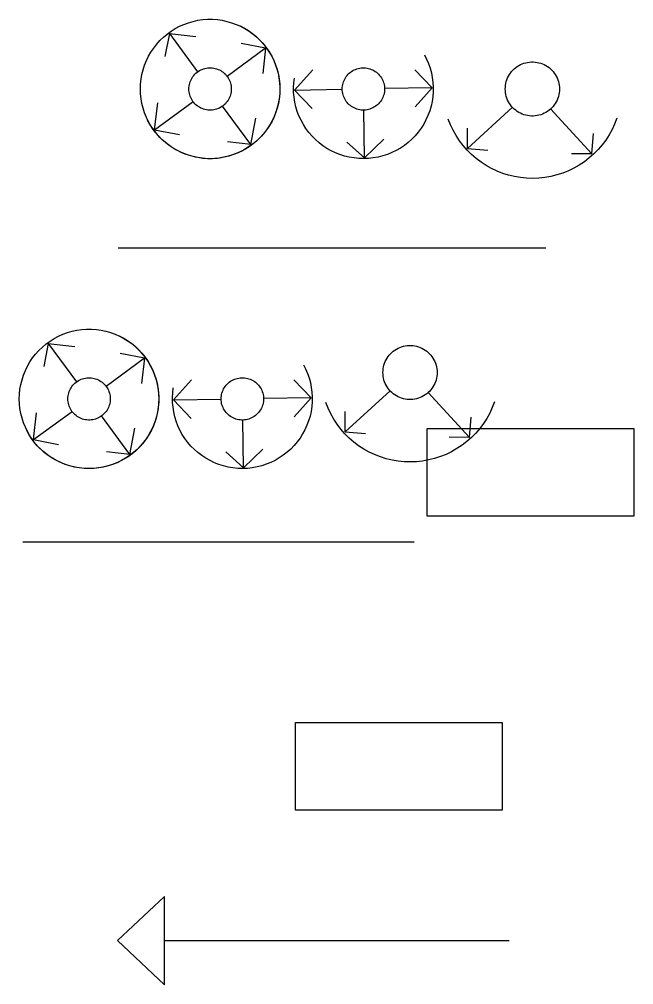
# Model space of a CAD drawing. Header units: inches. Extents: x 21905 to 29562, y 37649 to 43473.
# Drawn here: x 21913.4 to 21955, y 37740.2 to 37805.7 of the extents above; entities that cross this region are included whole.
import ezdxf

# ---------------------------------------------------------------- set-up
doc = ezdxf.new("R2010")
doc.units = ezdxf.units.IN
doc.header["$MEASUREMENT"] = 0

msp = doc.modelspace()

# ---------------------------------------------------------------- linework, layer by layer
for points in [[(21931.056, 37800.956), (21931.044, 37800.626), (21931.01, 37800.298), (21930.953, 37799.973), (21930.873, 37799.653), (21930.771, 37799.339), (21930.647, 37799.033), (21930.502, 37798.736), (21930.337, 37798.45), (21930.153, 37798.177), (21929.95, 37797.917), (21929.729, 37797.672), (21929.492, 37797.442), (21929.239, 37797.23), (21928.972, 37797.036), (21928.692, 37796.862), (21928.401, 37796.707), (21928.099, 37796.572), (21927.789, 37796.46), (21927.472, 37796.369), (21927.149, 37796.3), (21926.822, 37796.254), (21926.493, 37796.231), (21926.163, 37796.231), (21925.834, 37796.254), (21925.507, 37796.3), (21925.185, 37796.369), (21924.867, 37796.46), (21924.557, 37796.572), (21924.256, 37796.707), (21923.965, 37796.862), (21923.685, 37797.036), (21923.418, 37797.23), (21923.165, 37797.442), (21922.928, 37797.672), (21922.707, 37797.917), (21922.504, 37798.177), (21922.319, 37798.45), (21922.154, 37798.736), (21922.009, 37799.033), (21921.886, 37799.339), (21921.784, 37799.653), (21921.704, 37799.973), (21921.647, 37800.298), (21921.612, 37800.626), (21921.601, 37800.956), (21921.612, 37801.285), (21921.647, 37801.614), (21921.704, 37801.939), (21921.784, 37802.259), (21921.886, 37802.573), (21922.009, 37802.879), (21922.154, 37803.175), (21922.319, 37803.461), (21922.504, 37803.734), (21922.707, 37803.994), (21922.928, 37804.24), (21923.165, 37804.469), (21923.418, 37804.681), (21923.685, 37804.875), (21923.965, 37805.05), (21924.256, 37805.205), (21924.557, 37805.339), (21924.867, 37805.452), (21925.185, 37805.543), (21925.507, 37805.611), (21925.834, 37805.657), (21926.163, 37805.68), (21926.493, 37805.68), (21926.822, 37805.657), (21927.149, 37805.611), (21927.472, 37805.543), (21927.789, 37805.452), (21928.099, 37805.339), (21928.401, 37805.205), (21928.692, 37805.05), (21928.972, 37804.875), (21929.239, 37804.681), (21929.492, 37804.469), (21929.729, 37804.24), (21929.95, 37803.994), (21930.153, 37803.734), (21930.337, 37803.461), (21930.502, 37803.175), (21930.647, 37802.879), (21930.771, 37802.573), (21930.873, 37802.259), (21930.953, 37801.939), (21931.01, 37801.614), (21931.044, 37801.285), (21931.056, 37800.956)], [(21931.056, 37800.956), (21931.044, 37800.626), (21931.01, 37800.298), (21930.953, 37799.973), (21930.873, 37799.653), (21930.771, 37799.339), (21930.647, 37799.033), (21930.502, 37798.736), (21930.337, 37798.45), (21930.153, 37798.177), (21929.95, 37797.917), (21929.729, 37797.672), (21929.492, 37797.442), (21929.239, 37797.23), (21928.972, 37797.036), (21928.692, 37796.862), (21928.401, 37796.707), (21928.099, 37796.572), (21927.789, 37796.46), (21927.472, 37796.369), (21927.149, 37796.3), (21926.822, 37796.254), (21926.493, 37796.231), (21926.163, 37796.231), (21925.834, 37796.254), (21925.507, 37796.3), (21925.185, 37796.369), (21924.867, 37796.46), (21924.557, 37796.572), (21924.256, 37796.707), (21923.965, 37796.862), (21923.685, 37797.036), (21923.418, 37797.23), (21923.165, 37797.442), (21922.928, 37797.672), (21922.707, 37797.917), (21922.504, 37798.177), (21922.319, 37798.45), (21922.154, 37798.736), (21922.009, 37799.033), (21921.886, 37799.339), (21921.784, 37799.653), (21921.704, 37799.973), (21921.647, 37800.298), (21921.612, 37800.626), (21921.601, 37800.956), (21921.612, 37801.285), (21921.647, 37801.614), (21921.704, 37801.939), (21921.784, 37802.259), (21921.886, 37802.573), (21922.009, 37802.879), (21922.154, 37803.175), (21922.319, 37803.461), (21922.504, 37803.734), (21922.707, 37803.994), (21922.928, 37804.24), (21923.165, 37804.469), (21923.418, 37804.681), (21923.685, 37804.875), (21923.965, 37805.05), (21924.256, 37805.205), (21924.557, 37805.339), (21924.867, 37805.452), (21925.185, 37805.543), (21925.507, 37805.611), (21925.834, 37805.657), (21926.163, 37805.68), (21926.493, 37805.68), (21926.822, 37805.657), (21927.149, 37805.611), (21927.472, 37805.543), (21927.789, 37805.452), (21928.099, 37805.339), (21928.401, 37805.205), (21928.692, 37805.05), (21928.972, 37804.875), (21929.239, 37804.681), (21929.492, 37804.469), (21929.729, 37804.24), (21929.95, 37803.994), (21930.153, 37803.734), (21930.337, 37803.461), (21930.502, 37803.175), (21930.647, 37802.879), (21930.771, 37802.573), (21930.873, 37802.259), (21930.953, 37801.939), (21931.01, 37801.614), (21931.044, 37801.285), (21931.056, 37800.956)], [(21928.358, 37805.24), (21928.649, 37805.089), (21928.928, 37804.918), (21929.195, 37804.728), (21929.448, 37804.52), (21929.687, 37804.296), (21929.909, 37804.055), (21930.114, 37803.8), (21930.301, 37803.531), (21930.468, 37803.249), (21930.616, 37802.957), (21930.744, 37802.655), (21930.85, 37802.346), (21930.934, 37802.029), (21930.997, 37801.708), (21931.037, 37801.383), (21931.054, 37801.056), (21931.049, 37800.728), (21931.022, 37800.402), (21930.971, 37800.078), (21930.899, 37799.759), (21930.805, 37799.445), (21930.689, 37799.139), (21930.552, 37798.841), (21930.395, 37798.554), (21930.219, 37798.278), (21930.023, 37798.015), (21929.811, 37797.766), (21929.581, 37797.532), (21929.336, 37797.315), (21929.076, 37797.116), (21928.804, 37796.934), (21928.519, 37796.772), (21928.224, 37796.63), (21927.92, 37796.509), (21927.608, 37796.409), (21927.29, 37796.331), (21926.967, 37796.275), (21926.641, 37796.242), (21926.314, 37796.231), (21925.987, 37796.242), (21925.661, 37796.277), (21925.338, 37796.334), (21925.021, 37796.413), (21924.709, 37796.513), (21924.405, 37796.635), (21924.11, 37796.778), (21923.826, 37796.941), (21923.554, 37797.123), (21923.295, 37797.323), (21923.05, 37797.541), (21922.821, 37797.775), (21922.609, 37798.025), (21922.415, 37798.288), (21922.239, 37798.565), (21922.083, 37798.853)], [(21928.358, 37805.24), (21928.649, 37805.089), (21928.928, 37804.918), (21929.195, 37804.728), (21929.448, 37804.52), (21929.687, 37804.296), (21929.909, 37804.055), (21930.114, 37803.8), (21930.301, 37803.531), (21930.468, 37803.249), (21930.616, 37802.957), (21930.744, 37802.655), (21930.85, 37802.346), (21930.934, 37802.029), (21930.997, 37801.708), (21931.037, 37801.383), (21931.054, 37801.056), (21931.049, 37800.728), (21931.022, 37800.402), (21930.971, 37800.078), (21930.899, 37799.759), (21930.805, 37799.445), (21930.689, 37799.139), (21930.552, 37798.841), (21930.395, 37798.554), (21930.219, 37798.278), (21930.023, 37798.015), (21929.811, 37797.766), (21929.581, 37797.532), (21929.336, 37797.315), (21929.076, 37797.116), (21928.804, 37796.934), (21928.519, 37796.772), (21928.224, 37796.63), (21927.92, 37796.509), (21927.608, 37796.409), (21927.29, 37796.331), (21926.967, 37796.275), (21926.641, 37796.242), (21926.314, 37796.231), (21925.987, 37796.242), (21925.661, 37796.277), (21925.338, 37796.334), (21925.021, 37796.413), (21924.709, 37796.513), (21924.405, 37796.635), (21924.11, 37796.778), (21923.826, 37796.941), (21923.554, 37797.123), (21923.295, 37797.323), (21923.05, 37797.541), (21922.821, 37797.775), (21922.609, 37798.025), (21922.415, 37798.288), (21922.239, 37798.565), (21922.083, 37798.853)], [(21923.567, 37804.718), (21923.266, 37803.148)], [(21923.567, 37804.718), (21923.266, 37803.148)], [(21923.567, 37804.718), (21925.479, 37802.113)], [(21923.567, 37804.718), (21925.365, 37804.51)], [(21923.567, 37804.718), (21925.479, 37802.113)], [(21923.567, 37804.718), (21925.365, 37804.51)], [(21930.091, 37803.717), (21928.43, 37804.036)], [(21930.091, 37803.717), (21928.43, 37804.036)], [(21930.091, 37803.717), (21927.485, 37801.805)], [(21930.091, 37803.717), (21927.485, 37801.805)], [(21930.091, 37803.717), (21929.893, 37802.004)], [(21930.091, 37803.717), (21929.893, 37802.004)], [(21940.852, 37803.276), (21941.001, 37802.985), (21941.13, 37802.684), (21941.238, 37802.374), (21941.324, 37802.059), (21941.389, 37801.737), (21941.43, 37801.413), (21941.45, 37801.086), (21941.446, 37800.758), (21941.42, 37800.432), (21941.372, 37800.108), (21941.301, 37799.788), (21941.209, 37799.474), (21941.094, 37799.167), (21940.959, 37798.869), (21940.804, 37798.58), (21940.629, 37798.303), (21940.435, 37798.039), (21940.224, 37797.789), (21939.996, 37797.554), (21939.752, 37797.336), (21939.493, 37797.135), (21939.221, 37796.952), (21938.938, 37796.788), (21938.643, 37796.645), (21938.34, 37796.522), (21938.028, 37796.42), (21937.711, 37796.34), (21937.388, 37796.283), (21937.063, 37796.248), (21936.736, 37796.235), (21936.408, 37796.245), (21936.082, 37796.277), (21935.76, 37796.332), (21935.441, 37796.41), (21935.129, 37796.509), (21934.824, 37796.629), (21934.529, 37796.77), (21934.244, 37796.931), (21933.971, 37797.112), (21933.711, 37797.311), (21933.465, 37797.527), (21933.235, 37797.76), (21933.021, 37798.009), (21932.825, 37798.271), (21932.648, 37798.547), (21932.49, 37798.834), (21932.353, 37799.131), (21932.236, 37799.437), (21932.141, 37799.75), (21932.067, 37800.069), (21932.016, 37800.393), (21931.988, 37800.719), (21931.982, 37801.046), (21931.998, 37801.374), (21932.037, 37801.699)], [(21940.852, 37803.276), (21941.001, 37802.985), (21941.13, 37802.684), (21941.238, 37802.374), (21941.324, 37802.059), (21941.389, 37801.737), (21941.43, 37801.413), (21941.45, 37801.086), (21941.446, 37800.758), (21941.42, 37800.432), (21941.372, 37800.108), (21941.301, 37799.788), (21941.209, 37799.474), (21941.094, 37799.167), (21940.959, 37798.869), (21940.804, 37798.58), (21940.629, 37798.303), (21940.435, 37798.039), (21940.224, 37797.789), (21939.996, 37797.554), (21939.752, 37797.336), (21939.493, 37797.135), (21939.221, 37796.952), (21938.938, 37796.788), (21938.643, 37796.645), (21938.34, 37796.522), (21938.028, 37796.42), (21937.711, 37796.34), (21937.388, 37796.283), (21937.063, 37796.248), (21936.736, 37796.235), (21936.408, 37796.245), (21936.082, 37796.277), (21935.76, 37796.332), (21935.441, 37796.41), (21935.129, 37796.509), (21934.824, 37796.629), (21934.529, 37796.77), (21934.244, 37796.931), (21933.971, 37797.112), (21933.711, 37797.311), (21933.465, 37797.527), (21933.235, 37797.76), (21933.021, 37798.009), (21932.825, 37798.271), (21932.648, 37798.547), (21932.49, 37798.834), (21932.353, 37799.131), (21932.236, 37799.437), (21932.141, 37799.75), (21932.067, 37800.069), (21932.016, 37800.393), (21931.988, 37800.719), (21931.982, 37801.046), (21931.998, 37801.374), (21932.037, 37801.699)], [(21950.003, 37800.956), (21949.999, 37800.828), (21949.985, 37800.7), (21949.963, 37800.574), (21949.932, 37800.45), (21949.892, 37800.328), (21949.845, 37800.209), (21949.788, 37800.094), (21949.724, 37799.983), (21949.653, 37799.877), (21949.574, 37799.776), (21949.488, 37799.681), (21949.396, 37799.592), (21949.298, 37799.51), (21949.194, 37799.434), (21949.086, 37799.367), (21948.973, 37799.306), (21948.856, 37799.254), (21948.735, 37799.21), (21948.612, 37799.175), (21948.487, 37799.149), (21948.36, 37799.131), (21948.232, 37799.122), (21948.104, 37799.122), (21947.976, 37799.131), (21947.849, 37799.149), (21947.724, 37799.175), (21947.601, 37799.21), (21947.481, 37799.254), (21947.364, 37799.306), (21947.251, 37799.367), (21947.142, 37799.434), (21947.038, 37799.51), (21946.94, 37799.592), (21946.848, 37799.681), (21946.762, 37799.776), (21946.684, 37799.877), (21946.612, 37799.983), (21946.548, 37800.094), (21946.492, 37800.209), (21946.444, 37800.328), (21946.404, 37800.45), (21946.373, 37800.574), (21946.351, 37800.7), (21946.338, 37800.828), (21946.333, 37800.956), (21946.338, 37801.084), (21946.351, 37801.211), (21946.373, 37801.337), (21946.404, 37801.462), (21946.444, 37801.583), (21946.492, 37801.702), (21946.548, 37801.817), (21946.612, 37801.928), (21946.684, 37802.034), (21946.762, 37802.135), (21946.848, 37802.23), (21946.94, 37802.319), (21947.038, 37802.402), (21947.142, 37802.477), (21947.251, 37802.545), (21947.364, 37802.605), (21947.481, 37802.657), (21947.601, 37802.701), (21947.724, 37802.736), (21947.849, 37802.763), (21947.976, 37802.781), (21948.104, 37802.79), (21948.232, 37802.79), (21948.36, 37802.781), (21948.487, 37802.763), (21948.612, 37802.736), (21948.735, 37802.701), (21948.856, 37802.657), (21948.973, 37802.605), (21949.086, 37802.545), (21949.194, 37802.477), (21949.298, 37802.402), (21949.396, 37802.319), (21949.488, 37802.23), (21949.574, 37802.135), (21949.653, 37802.034), (21949.724, 37801.928), (21949.788, 37801.817), (21949.845, 37801.702), (21949.892, 37801.583), (21949.932, 37801.462), (21949.963, 37801.337), (21949.985, 37801.211), (21949.999, 37801.084), (21950.003, 37800.956)], [(21950.003, 37800.956), (21949.999, 37800.828), (21949.985, 37800.7), (21949.963, 37800.574), (21949.932, 37800.45), (21949.892, 37800.328), (21949.845, 37800.209), (21949.788, 37800.094), (21949.724, 37799.983), (21949.653, 37799.877), (21949.574, 37799.776), (21949.488, 37799.681), (21949.396, 37799.592), (21949.298, 37799.51), (21949.194, 37799.434), (21949.086, 37799.367), (21948.973, 37799.306), (21948.856, 37799.254), (21948.735, 37799.21), (21948.612, 37799.175), (21948.487, 37799.149), (21948.36, 37799.131), (21948.232, 37799.122), (21948.104, 37799.122), (21947.976, 37799.131), (21947.849, 37799.149), (21947.724, 37799.175), (21947.601, 37799.21), (21947.481, 37799.254), (21947.364, 37799.306), (21947.251, 37799.367), (21947.142, 37799.434), (21947.038, 37799.51), (21946.94, 37799.592), (21946.848, 37799.681), (21946.762, 37799.776), (21946.684, 37799.877), (21946.612, 37799.983), (21946.548, 37800.094), (21946.492, 37800.209), (21946.444, 37800.328), (21946.404, 37800.45), (21946.373, 37800.574), (21946.351, 37800.7), (21946.338, 37800.828), (21946.333, 37800.956), (21946.338, 37801.084), (21946.351, 37801.211), (21946.373, 37801.337), (21946.404, 37801.462), (21946.444, 37801.583), (21946.492, 37801.702), (21946.548, 37801.817), (21946.612, 37801.928), (21946.684, 37802.034), (21946.762, 37802.135), (21946.848, 37802.23), (21946.94, 37802.319), (21947.038, 37802.402), (21947.142, 37802.477), (21947.251, 37802.545), (21947.364, 37802.605), (21947.481, 37802.657), (21947.601, 37802.701), (21947.724, 37802.736), (21947.849, 37802.763), (21947.976, 37802.781), (21948.104, 37802.79), (21948.232, 37802.79), (21948.36, 37802.781), (21948.487, 37802.763), (21948.612, 37802.736), (21948.735, 37802.701), (21948.856, 37802.657), (21948.973, 37802.605), (21949.086, 37802.545), (21949.194, 37802.477), (21949.298, 37802.402), (21949.396, 37802.319), (21949.488, 37802.23), (21949.574, 37802.135), (21949.653, 37802.034), (21949.724, 37801.928), (21949.788, 37801.817), (21949.845, 37801.702), (21949.892, 37801.583), (21949.932, 37801.462), (21949.963, 37801.337), (21949.985, 37801.211), (21949.999, 37801.084), (21950.003, 37800.956)], [(21927.764, 37800.956), (21927.76, 37800.856), (21927.75, 37800.756), (21927.732, 37800.657), (21927.708, 37800.56), (21927.677, 37800.465), (21927.64, 37800.372), (21927.596, 37800.282), (21927.546, 37800.195), (21927.49, 37800.112), (21927.428, 37800.033), (21927.361, 37799.959), (21927.289, 37799.889), (21927.212, 37799.825), (21927.131, 37799.766), (21927.046, 37799.713), (21926.958, 37799.666), (21926.866, 37799.625), (21926.772, 37799.591), (21926.676, 37799.563), (21926.578, 37799.542), (21926.478, 37799.528), (21926.378, 37799.521), (21926.278, 37799.521), (21926.178, 37799.528), (21926.079, 37799.542), (21925.981, 37799.563), (21925.885, 37799.591), (21925.791, 37799.625), (21925.699, 37799.666), (21925.611, 37799.713), (21925.526, 37799.766), (21925.445, 37799.825), (21925.368, 37799.889), (21925.296, 37799.959), (21925.229, 37800.033), (21925.167, 37800.112), (21925.111, 37800.195), (21925.061, 37800.282), (21925.017, 37800.372), (21924.979, 37800.465), (21924.949, 37800.56), (21924.924, 37800.657), (21924.907, 37800.756), (21924.896, 37800.856), (21924.893, 37800.956), (21924.896, 37801.056), (21924.907, 37801.155), (21924.924, 37801.254), (21924.949, 37801.351), (21924.979, 37801.447), (21925.017, 37801.54), (21925.061, 37801.63), (21925.111, 37801.716), (21925.167, 37801.799), (21925.229, 37801.878), (21925.296, 37801.953), (21925.368, 37802.022), (21925.445, 37802.087), (21925.526, 37802.146), (21925.611, 37802.199), (21925.699, 37802.246), (21925.791, 37802.287), (21925.885, 37802.321), (21925.981, 37802.348), (21926.079, 37802.369), (21926.178, 37802.383), (21926.278, 37802.39), (21926.378, 37802.39), (21926.478, 37802.383), (21926.578, 37802.369), (21926.676, 37802.348), (21926.772, 37802.321), (21926.866, 37802.287), (21926.958, 37802.246), (21927.046, 37802.199), (21927.131, 37802.146), (21927.212, 37802.087), (21927.289, 37802.022), (21927.361, 37801.953), (21927.428, 37801.878), (21927.49, 37801.799), (21927.546, 37801.716), (21927.596, 37801.63), (21927.64, 37801.54), (21927.677, 37801.447), (21927.708, 37801.351), (21927.732, 37801.254), (21927.75, 37801.155), (21927.76, 37801.056), (21927.764, 37800.956)], [(21927.764, 37800.956), (21927.76, 37800.856), (21927.75, 37800.756), (21927.732, 37800.657), (21927.708, 37800.56), (21927.677, 37800.465), (21927.64, 37800.372), (21927.596, 37800.282), (21927.546, 37800.195), (21927.49, 37800.112), (21927.428, 37800.033), (21927.361, 37799.959), (21927.289, 37799.889), (21927.212, 37799.825), (21927.131, 37799.766), (21927.046, 37799.713), (21926.958, 37799.666), (21926.866, 37799.625), (21926.772, 37799.591), (21926.676, 37799.563), (21926.578, 37799.542), (21926.478, 37799.528), (21926.378, 37799.521), (21926.278, 37799.521), (21926.178, 37799.528), (21926.079, 37799.542), (21925.981, 37799.563), (21925.885, 37799.591), (21925.791, 37799.625), (21925.699, 37799.666), (21925.611, 37799.713), (21925.526, 37799.766), (21925.445, 37799.825), (21925.368, 37799.889), (21925.296, 37799.959), (21925.229, 37800.033), (21925.167, 37800.112), (21925.111, 37800.195), (21925.061, 37800.282), (21925.017, 37800.372), (21924.979, 37800.465), (21924.949, 37800.56), (21924.924, 37800.657), (21924.907, 37800.756), (21924.896, 37800.856), (21924.893, 37800.956), (21924.896, 37801.056), (21924.907, 37801.155), (21924.924, 37801.254), (21924.949, 37801.351), (21924.979, 37801.447), (21925.017, 37801.54), (21925.061, 37801.63), (21925.111, 37801.716), (21925.167, 37801.799), (21925.229, 37801.878), (21925.296, 37801.953), (21925.368, 37802.022), (21925.445, 37802.087), (21925.526, 37802.146), (21925.611, 37802.199), (21925.699, 37802.246), (21925.791, 37802.287), (21925.885, 37802.321), (21925.981, 37802.348), (21926.079, 37802.369), (21926.178, 37802.383), (21926.278, 37802.39), (21926.378, 37802.39), (21926.478, 37802.383), (21926.578, 37802.369), (21926.676, 37802.348), (21926.772, 37802.321), (21926.866, 37802.287), (21926.958, 37802.246), (21927.046, 37802.199), (21927.131, 37802.146), (21927.212, 37802.087), (21927.289, 37802.022), (21927.361, 37801.953), (21927.428, 37801.878), (21927.49, 37801.799), (21927.546, 37801.716), (21927.596, 37801.63), (21927.64, 37801.54), (21927.677, 37801.447), (21927.708, 37801.351), (21927.732, 37801.254), (21927.75, 37801.155), (21927.76, 37801.056), (21927.764, 37800.956)], [(21932.05, 37800.882), (21933.28, 37802.25)], [(21932.05, 37800.882), (21933.28, 37802.25)], [(21938.152, 37800.957), (21938.149, 37800.857), (21938.138, 37800.757), (21938.121, 37800.659), (21938.097, 37800.561), (21938.066, 37800.466), (21938.028, 37800.373), (21937.984, 37800.283), (21937.934, 37800.196), (21937.878, 37800.113), (21937.816, 37800.034), (21937.749, 37799.96), (21937.677, 37799.89), (21937.6, 37799.826), (21937.519, 37799.767), (21937.434, 37799.714), (21937.346, 37799.667), (21937.254, 37799.626), (21937.16, 37799.592), (21937.064, 37799.564), (21936.966, 37799.543), (21936.867, 37799.529), (21936.767, 37799.523), (21936.667, 37799.523), (21936.567, 37799.529), (21936.468, 37799.543), (21936.37, 37799.564), (21936.273, 37799.592), (21936.179, 37799.626), (21936.088, 37799.667), (21935.999, 37799.714), (21935.914, 37799.767), (21935.833, 37799.826), (21935.756, 37799.89), (21935.684, 37799.96), (21935.617, 37800.034), (21935.556, 37800.113), (21935.5, 37800.196), (21935.449, 37800.283), (21935.405, 37800.373), (21935.368, 37800.466), (21935.337, 37800.561), (21935.313, 37800.659), (21935.295, 37800.757), (21935.285, 37800.857), (21935.281, 37800.957), (21935.285, 37801.057), (21935.295, 37801.157), (21935.313, 37801.255), (21935.337, 37801.353), (21935.368, 37801.448), (21935.405, 37801.541), (21935.449, 37801.631), (21935.5, 37801.718), (21935.556, 37801.801), (21935.617, 37801.88), (21935.684, 37801.954), (21935.756, 37802.024), (21935.833, 37802.088), (21935.914, 37802.147), (21935.999, 37802.2), (21936.088, 37802.247), (21936.179, 37802.288), (21936.273, 37802.322), (21936.37, 37802.35), (21936.468, 37802.371), (21936.567, 37802.384), (21936.667, 37802.391), (21936.767, 37802.391), (21936.867, 37802.384), (21936.966, 37802.371), (21937.064, 37802.35), (21937.16, 37802.322), (21937.254, 37802.288), (21937.346, 37802.247), (21937.434, 37802.2), (21937.519, 37802.147), (21937.6, 37802.088), (21937.677, 37802.024), (21937.749, 37801.954), (21937.816, 37801.88), (21937.878, 37801.801), (21937.934, 37801.718), (21937.984, 37801.631), (21938.028, 37801.541), (21938.066, 37801.448), (21938.097, 37801.353), (21938.121, 37801.255), (21938.138, 37801.157), (21938.149, 37801.057), (21938.152, 37800.957)], [(21938.152, 37800.957), (21938.149, 37800.857), (21938.138, 37800.757), (21938.121, 37800.659), (21938.097, 37800.561), (21938.066, 37800.466), (21938.028, 37800.373), (21937.984, 37800.283), (21937.934, 37800.196), (21937.878, 37800.113), (21937.816, 37800.034), (21937.749, 37799.96), (21937.677, 37799.89), (21937.6, 37799.826), (21937.519, 37799.767), (21937.434, 37799.714), (21937.346, 37799.667), (21937.254, 37799.626), (21937.16, 37799.592), (21937.064, 37799.564), (21936.966, 37799.543), (21936.867, 37799.529), (21936.767, 37799.523), (21936.667, 37799.523), (21936.567, 37799.529), (21936.468, 37799.543), (21936.37, 37799.564), (21936.273, 37799.592), (21936.179, 37799.626), (21936.088, 37799.667), (21935.999, 37799.714), (21935.914, 37799.767), (21935.833, 37799.826), (21935.756, 37799.89), (21935.684, 37799.96), (21935.617, 37800.034), (21935.556, 37800.113), (21935.5, 37800.196), (21935.449, 37800.283), (21935.405, 37800.373), (21935.368, 37800.466), (21935.337, 37800.561), (21935.313, 37800.659), (21935.295, 37800.757), (21935.285, 37800.857), (21935.281, 37800.957), (21935.285, 37801.057), (21935.295, 37801.157), (21935.313, 37801.255), (21935.337, 37801.353), (21935.368, 37801.448), (21935.405, 37801.541), (21935.449, 37801.631), (21935.5, 37801.718), (21935.556, 37801.801), (21935.617, 37801.88), (21935.684, 37801.954), (21935.756, 37802.024), (21935.833, 37802.088), (21935.914, 37802.147), (21935.999, 37802.2), (21936.088, 37802.247), (21936.179, 37802.288), (21936.273, 37802.322), (21936.37, 37802.35), (21936.468, 37802.371), (21936.567, 37802.384), (21936.667, 37802.391), (21936.767, 37802.391), (21936.867, 37802.384), (21936.966, 37802.371), (21937.064, 37802.35), (21937.16, 37802.322), (21937.254, 37802.288), (21937.346, 37802.247), (21937.434, 37802.2), (21937.519, 37802.147), (21937.6, 37802.088), (21937.677, 37802.024), (21937.749, 37801.954), (21937.816, 37801.88), (21937.878, 37801.801), (21937.934, 37801.718), (21937.984, 37801.631), (21938.028, 37801.541), (21938.066, 37801.448), (21938.097, 37801.353), (21938.121, 37801.255), (21938.138, 37801.157), (21938.149, 37801.057), (21938.152, 37800.957)], [(21941.383, 37801.031), (21940.213, 37802.252)], [(21941.383, 37801.031), (21940.213, 37802.252)], [(21932.05, 37800.882), (21935.282, 37800.934)], [(21932.05, 37800.882), (21935.282, 37800.934)], [(21932.05, 37800.882), (21933.245, 37799.635)], [(21932.05, 37800.882), (21933.245, 37799.635)], [(21941.383, 37801.031), (21938.152, 37800.98)], [(21941.383, 37801.031), (21938.152, 37800.98)], [(21941.383, 37801.031), (21940.231, 37799.749)], [(21941.383, 37801.031), (21940.231, 37799.749)], [(21922.566, 37798.194), (21925.171, 37800.106)], [(21922.566, 37798.194), (21925.171, 37800.106)], [(21922.566, 37798.194), (21922.777, 37800.021)], [(21922.566, 37798.194), (21922.777, 37800.021)], [(21929.09, 37797.193), (21927.178, 37799.799)], [(21929.09, 37797.193), (21927.178, 37799.799)], [(21936.791, 37796.291), (21936.74, 37799.522)], [(21936.791, 37796.291), (21936.74, 37799.522)], [(21943.767, 37796.927), (21946.815, 37799.717)], [(21943.767, 37796.927), (21946.815, 37799.717)], [(21952.197, 37796.555), (21949.407, 37799.602)], [(21952.197, 37796.555), (21949.407, 37799.602)], [(21929.09, 37797.193), (21929.43, 37798.971)], [(21929.09, 37797.193), (21929.43, 37798.971)], [(21953.893, 37798.967), (21953.744, 37798.58), (21953.568, 37798.204), (21953.367, 37797.841), (21953.142, 37797.493), (21952.894, 37797.161), (21952.623, 37796.846), (21952.332, 37796.551), (21952.021, 37796.277), (21951.692, 37796.024), (21951.346, 37795.795), (21950.986, 37795.59), (21950.612, 37795.409), (21950.227, 37795.255), (21949.833, 37795.128), (21949.43, 37795.028), (21949.022, 37794.955), (21948.609, 37794.911), (21948.195, 37794.895), (21947.78, 37794.907), (21947.368, 37794.948), (21946.958, 37795.017), (21946.555, 37795.113), (21946.159, 37795.237), (21945.773, 37795.388), (21945.398, 37795.565), (21945.036, 37795.767), (21944.688, 37795.993), (21944.357, 37796.243), (21944.043, 37796.515), (21943.749, 37796.807), (21943.476, 37797.119), (21943.225, 37797.449), (21942.996, 37797.795), (21942.792, 37798.156), (21942.614, 37798.531), (21942.461, 37798.916)], [(21953.893, 37798.967), (21953.744, 37798.58), (21953.568, 37798.204), (21953.367, 37797.841), (21953.142, 37797.493), (21952.894, 37797.161), (21952.623, 37796.846), (21952.332, 37796.551), (21952.021, 37796.277), (21951.692, 37796.024), (21951.346, 37795.795), (21950.986, 37795.59), (21950.612, 37795.409), (21950.227, 37795.255), (21949.833, 37795.128), (21949.43, 37795.028), (21949.022, 37794.955), (21948.609, 37794.911), (21948.195, 37794.895), (21947.78, 37794.907), (21947.368, 37794.948), (21946.958, 37795.017), (21946.555, 37795.113), (21946.159, 37795.237), (21945.773, 37795.388), (21945.398, 37795.565), (21945.036, 37795.767), (21944.688, 37795.993), (21944.357, 37796.243), (21944.043, 37796.515), (21943.749, 37796.807), (21943.476, 37797.119), (21943.225, 37797.449), (21942.996, 37797.795), (21942.792, 37798.156), (21942.614, 37798.531), (21942.461, 37798.916)], [(21922.566, 37798.194), (21924.262, 37797.869)], [(21922.566, 37798.194), (21924.262, 37797.869)], [(21943.767, 37796.927), (21943.777, 37798.306)], [(21943.767, 37796.927), (21943.777, 37798.306)], [(21929.09, 37797.193), (21927.501, 37797.377)], [(21929.09, 37797.193), (21927.501, 37797.377)], [(21936.791, 37796.291), (21938.098, 37797.543)], [(21936.791, 37796.291), (21938.098, 37797.543)], [(21952.197, 37796.555), (21952.309, 37797.929)], [(21952.197, 37796.555), (21952.309, 37797.929)], [(21936.791, 37796.291), (21935.602, 37797.36)], [(21936.791, 37796.291), (21935.602, 37797.36)], [(21943.767, 37796.927), (21945.142, 37796.815)], [(21943.767, 37796.927), (21945.142, 37796.815)], [(21952.197, 37796.555), (21950.817, 37796.564)], [(21952.197, 37796.555), (21950.817, 37796.564)], [(21920.089, 37790.184), (21949.085, 37790.184)], [(21920.089, 37790.184), (21949.085, 37790.184)], [(21922.853, 37779.944), (21922.842, 37779.614), (21922.807, 37779.286), (21922.75, 37778.961), (21922.67, 37778.641), (21922.568, 37778.327), (21922.445, 37778.021), (21922.3, 37777.724), (21922.135, 37777.438), (21921.95, 37777.165), (21921.747, 37776.905), (21921.526, 37776.66), (21921.289, 37776.43), (21921.036, 37776.218), (21920.769, 37776.024), (21920.489, 37775.849), (21920.198, 37775.695), (21919.897, 37775.56), (21919.587, 37775.447), (21919.269, 37775.357), (21918.947, 37775.288), (21918.62, 37775.242), (21918.291, 37775.219), (21917.961, 37775.219), (21917.632, 37775.242), (21917.305, 37775.288), (21916.982, 37775.357), (21916.665, 37775.447), (21916.355, 37775.56), (21916.053, 37775.695), (21915.762, 37775.849), (21915.482, 37776.024), (21915.215, 37776.218), (21914.962, 37776.43), (21914.725, 37776.66), (21914.504, 37776.905), (21914.301, 37777.165), (21914.117, 37777.438), (21913.952, 37777.724), (21913.807, 37778.021), (21913.683, 37778.327), (21913.581, 37778.641), (21913.501, 37778.961), (21913.444, 37779.286), (21913.41, 37779.614), (21913.398, 37779.944), (21913.41, 37780.273), (21913.444, 37780.602), (21913.501, 37780.927), (21913.581, 37781.247), (21913.683, 37781.561), (21913.807, 37781.866), (21913.952, 37782.163), (21914.117, 37782.449), (21914.301, 37782.722), (21914.504, 37782.982), (21914.725, 37783.228), (21914.962, 37783.457), (21915.215, 37783.669), (21915.482, 37783.863), (21915.762, 37784.038), (21916.053, 37784.193), (21916.355, 37784.327), (21916.665, 37784.44), (21916.982, 37784.531), (21917.305, 37784.599), (21917.632, 37784.645), (21917.961, 37784.668), (21918.291, 37784.668), (21918.62, 37784.645), (21918.947, 37784.599), (21919.269, 37784.531), (21919.587, 37784.44), (21919.897, 37784.327), (21920.198, 37784.193), (21920.489, 37784.038), (21920.769, 37783.863), (21921.036, 37783.669), (21921.289, 37783.457), (21921.526, 37783.228), (21921.747, 37782.982), (21921.95, 37782.722), (21922.135, 37782.449), (21922.3, 37782.163), (21922.445, 37781.866), (21922.568, 37781.561), (21922.67, 37781.247), (21922.75, 37780.927), (21922.807, 37780.602), (21922.842, 37780.273), (21922.853, 37779.944)], [(21920.156, 37784.228), (21920.446, 37784.077), (21920.726, 37783.906), (21920.993, 37783.716), (21921.246, 37783.508), (21921.484, 37783.284), (21921.706, 37783.043), (21921.911, 37782.788), (21922.098, 37782.519), (21922.266, 37782.237), (21922.414, 37781.945), (21922.541, 37781.643), (21922.647, 37781.334), (21922.732, 37781.017), (21922.794, 37780.696), (21922.834, 37780.371), (21922.852, 37780.044), (21922.847, 37779.716), (21922.819, 37779.39), (21922.769, 37779.066), (21922.696, 37778.747), (21922.602, 37778.433), (21922.486, 37778.127), (21922.349, 37777.829), (21922.192, 37777.542), (21922.016, 37777.266), (21921.821, 37777.003), (21921.608, 37776.754), (21921.378, 37776.52), (21921.133, 37776.303), (21920.874, 37776.103), (21920.601, 37775.922), (21920.316, 37775.76), (21920.021, 37775.618), (21919.717, 37775.497), (21919.405, 37775.397), (21919.087, 37775.319), (21918.764, 37775.263), (21918.439, 37775.23), (21918.111, 37775.219), (21917.784, 37775.23), (21917.458, 37775.265), (21917.136, 37775.322), (21916.818, 37775.4), (21916.506, 37775.501), (21916.202, 37775.623), (21915.908, 37775.766), (21915.623, 37775.929), (21915.351, 37776.111), (21915.092, 37776.311), (21914.848, 37776.529), (21914.619, 37776.763), (21914.407, 37777.013), (21914.212, 37777.276), (21914.036, 37777.553), (21913.88, 37777.841)], [(21915.364, 37783.706), (21915.063, 37782.136)], [(21915.364, 37783.706), (21917.276, 37781.101)], [(21915.364, 37783.706), (21917.162, 37783.498)], [(21921.888, 37782.705), (21920.227, 37783.023)], [(21941.711, 37781.731), (21941.707, 37781.603), (21941.693, 37781.476), (21941.671, 37781.349), (21941.64, 37781.225), (21941.6, 37781.103), (21941.553, 37780.985), (21941.496, 37780.869), (21941.432, 37780.759), (21941.361, 37780.652), (21941.282, 37780.551), (21941.196, 37780.456), (21941.104, 37780.367), (21941.006, 37780.285), (21940.902, 37780.21), (21940.794, 37780.142), (21940.681, 37780.082), (21940.564, 37780.03), (21940.443, 37779.986), (21940.32, 37779.95), (21940.195, 37779.924), (21940.068, 37779.906), (21939.94, 37779.897), (21939.812, 37779.897), (21939.684, 37779.906), (21939.557, 37779.924), (21939.432, 37779.95), (21939.309, 37779.986), (21939.189, 37780.03), (21939.072, 37780.082), (21938.959, 37780.142), (21938.85, 37780.21), (21938.746, 37780.285), (21938.648, 37780.367), (21938.556, 37780.456), (21938.47, 37780.551), (21938.392, 37780.652), (21938.32, 37780.759), (21938.256, 37780.869), (21938.2, 37780.985), (21938.152, 37781.103), (21938.112, 37781.225), (21938.081, 37781.349), (21938.059, 37781.476), (21938.046, 37781.603), (21938.041, 37781.731), (21938.046, 37781.859), (21938.059, 37781.986), (21938.081, 37782.112), (21938.112, 37782.237), (21938.152, 37782.359), (21938.2, 37782.477), (21938.256, 37782.592), (21938.32, 37782.703), (21938.392, 37782.81), (21938.47, 37782.91), (21938.556, 37783.006), (21938.648, 37783.095), (21938.746, 37783.177), (21938.85, 37783.252), (21938.959, 37783.32), (21939.072, 37783.38), (21939.189, 37783.432), (21939.309, 37783.476), (21939.432, 37783.511), (21939.557, 37783.538), (21939.684, 37783.556), (21939.812, 37783.565), (21939.94, 37783.565), (21940.068, 37783.556), (21940.195, 37783.538), (21940.32, 37783.511), (21940.443, 37783.476), (21940.564, 37783.432), (21940.681, 37783.38), (21940.794, 37783.32), (21940.902, 37783.252), (21941.006, 37783.177), (21941.104, 37783.095), (21941.196, 37783.006), (21941.282, 37782.91), (21941.361, 37782.81), (21941.432, 37782.703), (21941.496, 37782.592), (21941.553, 37782.477), (21941.6, 37782.359), (21941.64, 37782.237), (21941.671, 37782.112), (21941.693, 37781.986), (21941.707, 37781.859), (21941.711, 37781.731)], [(21921.888, 37782.705), (21919.283, 37780.793)], [(21921.888, 37782.705), (21921.69, 37780.992)], [(21932.649, 37782.264), (21932.799, 37781.973), (21932.928, 37781.672), (21933.035, 37781.362), (21933.122, 37781.046), (21933.186, 37780.725), (21933.228, 37780.401), (21933.247, 37780.074), (21933.244, 37779.746), (21933.218, 37779.42), (21933.169, 37779.096), (21933.099, 37778.776), (21933.006, 37778.462), (21932.892, 37778.155), (21932.757, 37777.857), (21932.601, 37777.568), (21932.426, 37777.291), (21932.233, 37777.027), (21932.021, 37776.777), (21931.793, 37776.542), (21931.549, 37776.324), (21931.291, 37776.123), (21931.019, 37775.94), (21930.735, 37775.776), (21930.441, 37775.633), (21930.137, 37775.51), (21929.826, 37775.408), (21929.508, 37775.328), (21929.186, 37775.271), (21928.86, 37775.235), (21928.533, 37775.223), (21928.206, 37775.233), (21927.88, 37775.265), (21927.557, 37775.32), (21927.239, 37775.398), (21926.926, 37775.497), (21926.622, 37775.617), (21926.326, 37775.758), (21926.041, 37775.919), (21925.768, 37776.1), (21925.508, 37776.299), (21925.262, 37776.515), (21925.032, 37776.748), (21924.818, 37776.997), (21924.623, 37777.259), (21924.445, 37777.535), (21924.288, 37777.821), (21924.15, 37778.119), (21924.033, 37778.425), (21923.938, 37778.738), (21923.865, 37779.057), (21923.814, 37779.381), (21923.785, 37779.707), (21923.779, 37780.034), (21923.796, 37780.361), (21923.835, 37780.687)], [(21919.561, 37779.944), (21919.558, 37779.844), (21919.547, 37779.744), (21919.53, 37779.645), (21919.505, 37779.548), (21919.474, 37779.453), (21919.437, 37779.36), (21919.393, 37779.27), (21919.343, 37779.183), (21919.287, 37779.1), (21919.225, 37779.021), (21919.158, 37778.947), (21919.086, 37778.877), (21919.009, 37778.813), (21918.928, 37778.754), (21918.843, 37778.701), (21918.755, 37778.654), (21918.663, 37778.613), (21918.569, 37778.579), (21918.473, 37778.551), (21918.375, 37778.53), (21918.276, 37778.516), (21918.176, 37778.509), (21918.076, 37778.509), (21917.976, 37778.516), (21917.876, 37778.53), (21917.778, 37778.551), (21917.682, 37778.579), (21917.588, 37778.613), (21917.496, 37778.654), (21917.408, 37778.701), (21917.323, 37778.754), (21917.242, 37778.813), (21917.165, 37778.877), (21917.093, 37778.947), (21917.026, 37779.021), (21916.964, 37779.1), (21916.908, 37779.183), (21916.858, 37779.27), (21916.814, 37779.36), (21916.777, 37779.453), (21916.746, 37779.548), (21916.722, 37779.645), (21916.704, 37779.744), (21916.694, 37779.844), (21916.69, 37779.944), (21916.694, 37780.044), (21916.704, 37780.143), (21916.722, 37780.242), (21916.746, 37780.339), (21916.777, 37780.435), (21916.814, 37780.527), (21916.858, 37780.617), (21916.908, 37780.704), (21916.964, 37780.787), (21917.026, 37780.866), (21917.093, 37780.941), (21917.165, 37781.01), (21917.242, 37781.075), (21917.323, 37781.134), (21917.408, 37781.187), (21917.496, 37781.234), (21917.588, 37781.274), (21917.682, 37781.309), (21917.778, 37781.336), (21917.876, 37781.357), (21917.976, 37781.371), (21918.076, 37781.378), (21918.176, 37781.378), (21918.276, 37781.371), (21918.375, 37781.357), (21918.473, 37781.336), (21918.569, 37781.309), (21918.663, 37781.274), (21918.755, 37781.234), (21918.843, 37781.187), (21918.928, 37781.134), (21919.009, 37781.075), (21919.086, 37781.01), (21919.158, 37780.941), (21919.225, 37780.866), (21919.287, 37780.787), (21919.343, 37780.704), (21919.393, 37780.617), (21919.437, 37780.527), (21919.474, 37780.435), (21919.505, 37780.339), (21919.53, 37780.242), (21919.547, 37780.143), (21919.558, 37780.044), (21919.561, 37779.944)], [(21923.848, 37779.87), (21925.077, 37781.238)], [(21929.95, 37779.945), (21929.946, 37779.845), (21929.936, 37779.745), (21929.918, 37779.646), (21929.894, 37779.549), (21929.863, 37779.454), (21929.825, 37779.361), (21929.781, 37779.271), (21929.731, 37779.184), (21929.675, 37779.101), (21929.614, 37779.022), (21929.547, 37778.948), (21929.475, 37778.878), (21929.398, 37778.814), (21929.317, 37778.755), (21929.232, 37778.702), (21929.143, 37778.655), (21929.052, 37778.614), (21928.958, 37778.58), (21928.861, 37778.552), (21928.763, 37778.531), (21928.664, 37778.517), (21928.564, 37778.51), (21928.464, 37778.51), (21928.364, 37778.517), (21928.265, 37778.531), (21928.167, 37778.552), (21928.071, 37778.58), (21927.976, 37778.614), (21927.885, 37778.655), (21927.796, 37778.702), (21927.712, 37778.755), (21927.63, 37778.814), (21927.554, 37778.878), (21927.482, 37778.948), (21927.415, 37779.022), (21927.353, 37779.101), (21927.297, 37779.184), (21927.247, 37779.271), (21927.203, 37779.361), (21927.165, 37779.454), (21927.134, 37779.549), (21927.11, 37779.646), (21927.093, 37779.745), (21927.082, 37779.845), (21927.079, 37779.945), (21927.082, 37780.045), (21927.093, 37780.145), (21927.11, 37780.243), (21927.134, 37780.341), (21927.165, 37780.436), (21927.203, 37780.529), (21927.247, 37780.619), (21927.297, 37780.706), (21927.353, 37780.789), (21927.415, 37780.868), (21927.482, 37780.942), (21927.554, 37781.012), (21927.63, 37781.076), (21927.712, 37781.135), (21927.796, 37781.188), (21927.885, 37781.235), (21927.976, 37781.276), (21928.071, 37781.31), (21928.167, 37781.338), (21928.265, 37781.358), (21928.364, 37781.372), (21928.464, 37781.379), (21928.564, 37781.379), (21928.664, 37781.372), (21928.763, 37781.358), (21928.861, 37781.338), (21928.958, 37781.31), (21929.052, 37781.276), (21929.143, 37781.235), (21929.232, 37781.188), (21929.317, 37781.135), (21929.398, 37781.076), (21929.475, 37781.012), (21929.547, 37780.942), (21929.614, 37780.868), (21929.675, 37780.789), (21929.731, 37780.706), (21929.781, 37780.619), (21929.825, 37780.529), (21929.863, 37780.436), (21929.894, 37780.341), (21929.918, 37780.243), (21929.936, 37780.145), (21929.946, 37780.045), (21929.95, 37779.945)], [(21933.181, 37780.019), (21932.01, 37781.24)], [(21935.475, 37777.702), (21938.523, 37780.492)], [(21943.905, 37777.33), (21941.115, 37780.377)], [(21923.848, 37779.87), (21927.079, 37779.922)], [(21923.848, 37779.87), (21925.043, 37778.623)], [(21933.181, 37780.019), (21929.949, 37779.968)], [(21933.181, 37780.019), (21932.028, 37778.737)], [(21945.601, 37779.742), (21945.452, 37779.355), (21945.276, 37778.979), (21945.075, 37778.616), (21944.85, 37778.268), (21944.602, 37777.936), (21944.331, 37777.622), (21944.04, 37777.327), (21943.729, 37777.052), (21943.4, 37776.8), (21943.054, 37776.57), (21942.694, 37776.365), (21942.32, 37776.185), (21941.935, 37776.031), (21941.541, 37775.903), (21941.138, 37775.803), (21940.73, 37775.73), (21940.317, 37775.686), (21939.903, 37775.67), (21939.488, 37775.682), (21939.076, 37775.723), (21938.666, 37775.792), (21938.263, 37775.889), (21937.867, 37776.013), (21937.481, 37776.163), (21937.106, 37776.34), (21936.744, 37776.542), (21936.396, 37776.769), (21936.065, 37777.018), (21935.751, 37777.29), (21935.457, 37777.583), (21935.184, 37777.894), (21934.933, 37778.224), (21934.704, 37778.571), (21934.5, 37778.932), (21934.322, 37779.306), (21934.169, 37779.691)], [(21914.363, 37777.182), (21916.969, 37779.094)], [(21935.475, 37777.702), (21935.485, 37779.082)], [(21914.363, 37777.182), (21914.574, 37779.009)], [(21920.887, 37776.181), (21918.975, 37778.786)], [(21928.589, 37775.279), (21928.537, 37778.51)], [(21943.905, 37777.33), (21944.017, 37778.705)], [(21920.887, 37776.181), (21921.228, 37777.959)], [(21955.035, 37771.992), (21941.035, 37771.992), (21941.035, 37777.934), (21955.035, 37777.934), (21955.035, 37771.992)], [(21955.035, 37771.992), (21941.035, 37771.992), (21941.035, 37777.934), (21955.035, 37777.934), (21955.035, 37771.992)], [(21914.363, 37777.182), (21916.059, 37776.857)], [(21935.475, 37777.702), (21936.85, 37777.59)], [(21943.905, 37777.33), (21942.525, 37777.339)], [(21928.589, 37775.279), (21929.895, 37776.531)], [(21920.887, 37776.181), (21919.298, 37776.365)], [(21928.589, 37775.279), (21927.399, 37776.348)], [(21913.63, 37770.245), (21940.167, 37770.245)], [(21946.118, 37752.052), (21932.118, 37752.052), (21932.118, 37757.994), (21946.118, 37757.994), (21946.118, 37752.052)], [(21923.234, 37740.227), (21923.234, 37746.209), (21920.057, 37743.218), (21923.234, 37740.227)], [(21923.234, 37743.218), (21946.594, 37743.218)]]:
    msp.add_lwpolyline(points)

doc.saveas('drawing.dxf')
